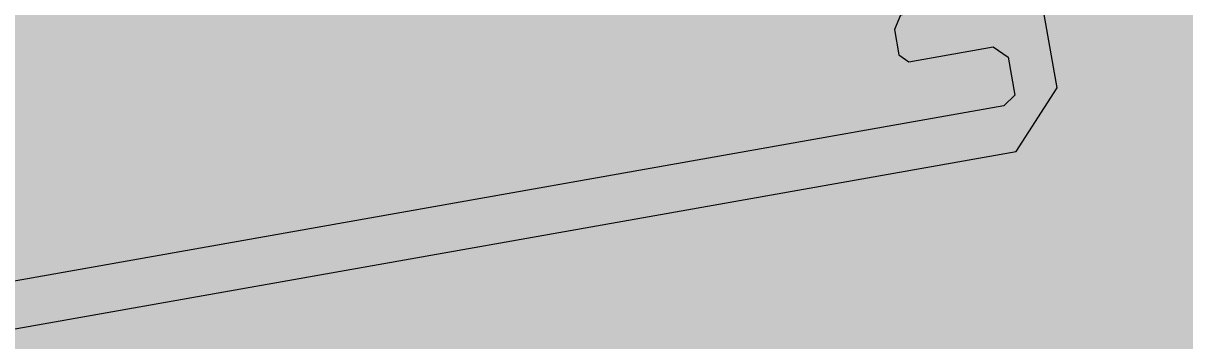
# Model space of a CAD drawing. Header units: millimetres. Extents: x -9096648 to 8741128, y -70248 to 735163.
# Drawn here: x -194452.19 to -194419.19, y 346309.92 to 346318.95 of the extents above; entities that cross this region are included whole.
import ezdxf
from ezdxf import colors
from ezdxf.entities.mleader import LeaderData, LeaderLine
from ezdxf.enums import TextEntityAlignment as Align
from ezdxf.math import Vec2, Vec3

# ---------------------------------------------------------------- set-up
doc = ezdxf.new("R2018")
doc.units = ezdxf.units.MM
for name, color, linetype, lineweight in [('АР_Маркер экспликации', 239, 'Continuous', 13), ('АР_Номер помещения', 1, 'Continuous', 25), ('АР_Отметки', 250, 'Continuous', 15), ('АР_Помещения_площадь', 19, 'Continuous', 9), ('АР_Размеры', 175, 'Continuous', 9), ('АР_Сущ Несущая стена', 202, 'Continuous', 30)]:
    doc.layers.add(name, color=color, linetype=linetype, lineweight=lineweight)
doc.layers.add('АР_Названия помещений', color=124, linetype='Continuous', lineweight=5, plot=False)
doc.styles.add('ISOCPEUR', font='isocpeui.ttf', dxfattribs={"height": 250})
doc.styles.get("Standard").update_dxf_attribs({"font": 'arial.ttf'})

# ---------------------------------------------------------------- blocks, each defined once
blk = doc.blocks.new('*U2187')
at = {"color": 8, "style": 'ISOCPEUR', "flags": 1}
blk.add_attdef('КАТЕГОРИЯ', (-499.166, -2092.186), '', height=250, dxfattribs=at)
at = {"layer": 'АР_Номер помещения', "color": 8, "style": 'ISOCPEUR'}
blk.add_attdef('НОМЕР_ПОМЕЩЕНИЯ', text='', height=300, dxfattribs=at).set_placement((-21006.233, -3796.072), align=Align.MIDDLE_CENTER)
at = {"layer": 'АР_Помещения_площадь', "color": 8, "lineweight": 30, "flags": 104}
blk.add_attdef('ИМЯ_ПОМЕЩЕНИЯ', text='', height=100, dxfattribs=at).set_placement((157.628, 1217.141), align=Align.MIDDLE_CENTER)
at = {"layer": 'АР_Помещения_площадь', "color": 8, "style": 'ISOCPEUR'}
blk.add_attdef('ПЛОЩАДЬ_ПОМЕЩЕНИЯ', text='', height=200, dxfattribs=at).set_placement((-20054.82, -13069.522), align=Align.MIDDLE_RIGHT)
blk = doc.blocks.new('*U2171')
at = {"color": 8, "style": 'ISOCPEUR', "flags": 1}
blk.add_attdef('КАТЕГОРИЯ', (-499.166, -2092.186), '', height=250, dxfattribs=at)
at = {"layer": 'АР_Номер помещения', "color": 8, "style": 'ISOCPEUR'}
blk.add_attdef('НОМЕР_ПОМЕЩЕНИЯ', text='', height=300, dxfattribs=at).set_placement((1135.237, -4683.519), align=Align.MIDDLE_CENTER)
at = {"layer": 'АР_Помещения_площадь', "color": 8, "lineweight": 30, "flags": 104}
blk.add_attdef('ИМЯ_ПОМЕЩЕНИЯ', text='', height=100, dxfattribs=at).set_placement((157.628, 1217.141), align=Align.MIDDLE_CENTER)
at = {"layer": 'АР_Помещения_площадь', "color": 8, "style": 'ISOCPEUR'}
blk.add_attdef('ПЛОЩАДЬ_ПОМЕЩЕНИЯ', text='', height=200, dxfattribs=at).set_placement((6388.051, -10752.088), align=Align.MIDDLE_RIGHT)
blk = doc.blocks.new('*U2167')
at = {"color": 8, "style": 'ISOCPEUR', "flags": 1}
blk.add_attdef('КАТЕГОРИЯ', (-499.166, -2092.186), '', height=250, dxfattribs=at)
at = {"layer": 'АР_Номер помещения', "color": 8, "style": 'ISOCPEUR'}
blk.add_attdef('НОМЕР_ПОМЕЩЕНИЯ', text='', height=300, dxfattribs=at).set_placement((-20232.679, 2600.078), align=Align.MIDDLE_CENTER)
at = {"layer": 'АР_Помещения_площадь', "color": 8, "style": 'ISOCPEUR'}
blk.add_attdef('ПЛОЩАДЬ_ПОМЕЩЕНИЯ', text='', height=200, dxfattribs=at).set_placement((-20053.458, 1769.683), align=Align.MIDDLE_RIGHT)
at = {"layer": 'АР_Помещения_площадь', "color": 8, "lineweight": 30, "flags": 104}
blk.add_attdef('ИМЯ_ПОМЕЩЕНИЯ', text='', height=100, dxfattribs=at).set_placement((157.628, 1217.141), align=Align.MIDDLE_CENTER)
blk = doc.blocks.new('*U2168')
at = {"color": 8, "style": 'ISOCPEUR', "flags": 1}
blk.add_attdef('КАТЕГОРИЯ', (-499.166, -2092.186), '', height=250, dxfattribs=at)
at = {"layer": 'АР_Номер помещения', "color": 8, "style": 'ISOCPEUR'}
blk.add_attdef('НОМЕР_ПОМЕЩЕНИЯ', text='', height=300, dxfattribs=at).set_placement((-17103.919, 4164.009), align=Align.MIDDLE_CENTER)
at = {"layer": 'АР_Помещения_площадь', "color": 8, "style": 'ISOCPEUR'}
blk.add_attdef('ПЛОЩАДЬ_ПОМЕЩЕНИЯ', text='', height=200, dxfattribs=at).set_placement((-15108.805, 2968.381), align=Align.MIDDLE_RIGHT)
at = {"layer": 'АР_Помещения_площадь', "color": 8, "lineweight": 30, "flags": 104}
blk.add_attdef('ИМЯ_ПОМЕЩЕНИЯ', text='', height=100, dxfattribs=at).set_placement((157.628, 1217.141), align=Align.MIDDLE_CENTER)
blk = doc.blocks.new('_DotSmall')
at = {"color": 8, "linetype": 'ByBlock', "const_width": 0.5}
blk.add_lwpolyline([(-0.0625, 0, 1), (0.0625, 0, 1)], format="xyb", close=True, dxfattribs=at)

msp = doc.modelspace()

# ---------------------------------------------------------------- linework, layer by layer
at = {"layer": 'АР_Размеры', "color": 8, "lineweight": 0, "ltscale": 100, "transparency": 33554687}
msp.add_lwpolyline([(-194484.099, 346304.649), (-194423.974, 346315.305), (-194422.81, 346317.121), (-194425.172, 346330.447), (-194425.935, 346330.559), (-194427.063, 346327.14), (-194426.794, 346326.321), (-194425.5, 346325.312), (-194424.543, 346319.909), (-194424.861, 346319.606), (-194427.262, 346319.18), (-194427.438, 346318.777), (-194427.31, 346318.057), (-194427.027, 346317.859), (-194424.626, 346318.285), (-194424.202, 346317.989), (-194424.011, 346316.908), (-194424.329, 346316.604), (-194484.213, 346305.99)], dxfattribs=at)
msp.add_lwpolyline([(-194484.099, 346304.649), (-194423.974, 346315.305), (-194422.81, 346317.121), (-194425.172, 346330.447), (-194425.935, 346330.559), (-194427.063, 346327.14), (-194426.794, 346326.321), (-194425.5, 346325.312), (-194424.543, 346319.909), (-194424.861, 346319.606), (-194427.262, 346319.18), (-194427.438, 346318.777), (-194427.31, 346318.057), (-194427.027, 346317.859), (-194424.626, 346318.285), (-194424.202, 346317.989), (-194424.011, 346316.908), (-194424.329, 346316.604), (-194484.213, 346305.99)], dxfattribs=at)
msp.add_lwpolyline([(-194484.099, 346304.649), (-194423.974, 346315.305), (-194422.81, 346317.121), (-194425.172, 346330.447), (-194425.935, 346330.559), (-194427.063, 346327.14), (-194426.794, 346326.321), (-194425.5, 346325.312), (-194424.543, 346319.909), (-194424.861, 346319.606), (-194427.262, 346319.18), (-194427.438, 346318.777), (-194427.31, 346318.057), (-194427.027, 346317.859), (-194424.626, 346318.285), (-194424.202, 346317.989), (-194424.011, 346316.908), (-194424.329, 346316.604), (-194484.213, 346305.99)], dxfattribs=at)
msp.add_lwpolyline([(-194484.099, 346304.649), (-194423.974, 346315.305), (-194422.81, 346317.121), (-194425.172, 346330.447), (-194425.935, 346330.559), (-194427.063, 346327.14), (-194426.794, 346326.321), (-194425.5, 346325.312), (-194424.543, 346319.909), (-194424.861, 346319.606), (-194427.262, 346319.18), (-194427.438, 346318.777), (-194427.31, 346318.057), (-194427.027, 346317.859), (-194424.626, 346318.285), (-194424.202, 346317.989), (-194424.011, 346316.908), (-194424.329, 346316.604), (-194484.213, 346305.99)], dxfattribs=at)
msp.add_lwpolyline([(-194484.099, 346304.649), (-194423.974, 346315.305), (-194422.81, 346317.121), (-194425.172, 346330.447), (-194425.935, 346330.559), (-194427.063, 346327.14), (-194426.794, 346326.321), (-194425.5, 346325.312), (-194424.543, 346319.909), (-194424.861, 346319.606), (-194427.262, 346319.18), (-194427.438, 346318.777), (-194427.31, 346318.057), (-194427.027, 346317.859), (-194424.626, 346318.285), (-194424.202, 346317.989), (-194424.011, 346316.908), (-194424.329, 346316.604), (-194484.213, 346305.99)], dxfattribs=at)
msp.add_lwpolyline([(-194484.099, 346304.649), (-194423.974, 346315.305), (-194422.81, 346317.121), (-194425.172, 346330.447), (-194425.935, 346330.559), (-194427.063, 346327.14), (-194426.794, 346326.321), (-194425.5, 346325.312), (-194424.543, 346319.909), (-194424.861, 346319.606), (-194427.262, 346319.18), (-194427.438, 346318.777), (-194427.31, 346318.057), (-194427.027, 346317.859), (-194424.626, 346318.285), (-194424.202, 346317.989), (-194424.011, 346316.908), (-194424.329, 346316.604), (-194484.213, 346305.99)], dxfattribs=at)
msp.add_lwpolyline([(-194484.099, 346304.649), (-194423.974, 346315.305), (-194422.81, 346317.121), (-194425.172, 346330.447), (-194425.935, 346330.559), (-194427.063, 346327.14), (-194426.794, 346326.321), (-194425.5, 346325.312), (-194424.543, 346319.909), (-194424.861, 346319.606), (-194427.262, 346319.18), (-194427.438, 346318.777), (-194427.31, 346318.057), (-194427.027, 346317.859), (-194424.626, 346318.285), (-194424.202, 346317.989), (-194424.011, 346316.908), (-194424.329, 346316.604), (-194484.213, 346305.99)], dxfattribs=at)
msp.add_lwpolyline([(-194484.099, 346304.649), (-194423.974, 346315.305), (-194422.81, 346317.121), (-194425.172, 346330.447), (-194425.935, 346330.559), (-194427.063, 346327.14), (-194426.794, 346326.321), (-194425.5, 346325.312), (-194424.543, 346319.909), (-194424.861, 346319.606), (-194427.262, 346319.18), (-194427.438, 346318.777), (-194427.31, 346318.057), (-194427.027, 346317.859), (-194424.626, 346318.285), (-194424.202, 346317.989), (-194424.011, 346316.908), (-194424.329, 346316.604), (-194484.213, 346305.99)], dxfattribs=at)
msp.add_lwpolyline([(-194484.099, 346304.649), (-194423.974, 346315.305), (-194422.81, 346317.121), (-194425.172, 346330.447), (-194425.935, 346330.559), (-194427.063, 346327.14), (-194426.794, 346326.321), (-194425.5, 346325.312), (-194424.543, 346319.909), (-194424.861, 346319.606), (-194427.262, 346319.18), (-194427.438, 346318.777), (-194427.31, 346318.057), (-194427.027, 346317.859), (-194424.626, 346318.285), (-194424.202, 346317.989), (-194424.011, 346316.908), (-194424.329, 346316.604), (-194484.213, 346305.99)], dxfattribs=at)
msp.add_lwpolyline([(-194484.099, 346304.649), (-194423.974, 346315.305), (-194422.81, 346317.121), (-194425.172, 346330.447), (-194425.935, 346330.559), (-194427.063, 346327.14), (-194426.794, 346326.321), (-194425.5, 346325.312), (-194424.543, 346319.909), (-194424.861, 346319.606), (-194427.262, 346319.18), (-194427.438, 346318.777), (-194427.31, 346318.057), (-194427.027, 346317.859), (-194424.626, 346318.285), (-194424.202, 346317.989), (-194424.011, 346316.908), (-194424.329, 346316.604), (-194484.213, 346305.99)], dxfattribs=at)
msp.add_lwpolyline([(-194484.099, 346304.649), (-194423.974, 346315.305), (-194422.81, 346317.121), (-194425.172, 346330.447), (-194425.935, 346330.559), (-194427.063, 346327.14), (-194426.794, 346326.321), (-194425.5, 346325.312), (-194424.543, 346319.909), (-194424.861, 346319.606), (-194427.262, 346319.18), (-194427.438, 346318.777), (-194427.31, 346318.057), (-194427.027, 346317.859), (-194424.626, 346318.285), (-194424.202, 346317.989), (-194424.011, 346316.908), (-194424.329, 346316.604), (-194484.213, 346305.99)], dxfattribs=at)
msp.add_lwpolyline([(-194484.099, 346304.649), (-194423.974, 346315.305), (-194422.81, 346317.121), (-194425.172, 346330.447), (-194425.935, 346330.559), (-194427.063, 346327.14), (-194426.794, 346326.321), (-194425.5, 346325.312), (-194424.543, 346319.909), (-194424.861, 346319.606), (-194427.262, 346319.18), (-194427.438, 346318.777), (-194427.31, 346318.057), (-194427.027, 346317.859), (-194424.626, 346318.285), (-194424.202, 346317.989), (-194424.011, 346316.908), (-194424.329, 346316.604), (-194484.213, 346305.99)], dxfattribs=at)
msp.add_lwpolyline([(-194484.099, 346304.649), (-194423.974, 346315.305), (-194422.81, 346317.121), (-194425.172, 346330.447), (-194425.935, 346330.559), (-194427.063, 346327.14), (-194426.794, 346326.321), (-194425.5, 346325.312), (-194424.543, 346319.909), (-194424.861, 346319.606), (-194427.262, 346319.18), (-194427.438, 346318.777), (-194427.31, 346318.057), (-194427.027, 346317.859), (-194424.626, 346318.285), (-194424.202, 346317.989), (-194424.011, 346316.908), (-194424.329, 346316.604), (-194484.213, 346305.99)], dxfattribs=at)
msp.add_lwpolyline([(-194484.099, 346304.649), (-194423.974, 346315.305), (-194422.81, 346317.121), (-194425.172, 346330.447), (-194425.935, 346330.559), (-194427.063, 346327.14), (-194426.794, 346326.321), (-194425.5, 346325.312), (-194424.543, 346319.909), (-194424.861, 346319.606), (-194427.262, 346319.18), (-194427.438, 346318.777), (-194427.31, 346318.057), (-194427.027, 346317.859), (-194424.626, 346318.285), (-194424.202, 346317.989), (-194424.011, 346316.908), (-194424.329, 346316.604), (-194484.213, 346305.99)], dxfattribs=at)
msp.add_lwpolyline([(-194484.099, 346304.649), (-194423.974, 346315.305), (-194422.81, 346317.121), (-194425.172, 346330.447), (-194425.935, 346330.559), (-194427.063, 346327.14), (-194426.794, 346326.321), (-194425.5, 346325.312), (-194424.543, 346319.909), (-194424.861, 346319.606), (-194427.262, 346319.18), (-194427.438, 346318.777), (-194427.31, 346318.057), (-194427.027, 346317.859), (-194424.626, 346318.285), (-194424.202, 346317.989), (-194424.011, 346316.908), (-194424.329, 346316.604), (-194484.213, 346305.99)], dxfattribs=at)
msp.add_lwpolyline([(-194484.099, 346304.649), (-194423.974, 346315.305), (-194422.81, 346317.121), (-194425.172, 346330.447), (-194425.935, 346330.559), (-194427.063, 346327.14), (-194426.794, 346326.321), (-194425.5, 346325.312), (-194424.543, 346319.909), (-194424.861, 346319.606), (-194427.262, 346319.18), (-194427.438, 346318.777), (-194427.31, 346318.057), (-194427.027, 346317.859), (-194424.626, 346318.285), (-194424.202, 346317.989), (-194424.011, 346316.908), (-194424.329, 346316.604), (-194484.213, 346305.99)], dxfattribs=at)
msp.add_lwpolyline([(-194484.099, 346304.649), (-194423.974, 346315.305), (-194422.81, 346317.121), (-194425.172, 346330.447), (-194425.935, 346330.559), (-194427.063, 346327.14), (-194426.794, 346326.321), (-194425.5, 346325.312), (-194424.543, 346319.909), (-194424.861, 346319.606), (-194427.262, 346319.18), (-194427.438, 346318.777), (-194427.31, 346318.057), (-194427.027, 346317.859), (-194424.626, 346318.285), (-194424.202, 346317.989), (-194424.011, 346316.908), (-194424.329, 346316.604), (-194484.213, 346305.99)], dxfattribs=at)
msp.add_lwpolyline([(-194484.099, 346304.649), (-194423.974, 346315.305), (-194422.81, 346317.121), (-194425.172, 346330.447), (-194425.935, 346330.559), (-194427.063, 346327.14), (-194426.794, 346326.321), (-194425.5, 346325.312), (-194424.543, 346319.909), (-194424.861, 346319.606), (-194427.262, 346319.18), (-194427.438, 346318.777), (-194427.31, 346318.057), (-194427.027, 346317.859), (-194424.626, 346318.285), (-194424.202, 346317.989), (-194424.011, 346316.908), (-194424.329, 346316.604), (-194484.213, 346305.99)], dxfattribs=at)
msp.add_lwpolyline([(-194484.099, 346304.649), (-194423.974, 346315.305), (-194422.81, 346317.121), (-194425.172, 346330.447), (-194425.935, 346330.559), (-194427.063, 346327.14), (-194426.794, 346326.321), (-194425.5, 346325.312), (-194424.543, 346319.909), (-194424.861, 346319.606), (-194427.262, 346319.18), (-194427.438, 346318.777), (-194427.31, 346318.057), (-194427.027, 346317.859), (-194424.626, 346318.285), (-194424.202, 346317.989), (-194424.011, 346316.908), (-194424.329, 346316.604), (-194484.213, 346305.99)], dxfattribs=at)
msp.add_lwpolyline([(-194484.099, 346304.649), (-194423.974, 346315.305), (-194422.81, 346317.121), (-194425.172, 346330.447), (-194425.935, 346330.559), (-194427.063, 346327.14), (-194426.794, 346326.321), (-194425.5, 346325.312), (-194424.543, 346319.909), (-194424.861, 346319.606), (-194427.262, 346319.18), (-194427.438, 346318.777), (-194427.31, 346318.057), (-194427.027, 346317.859), (-194424.626, 346318.285), (-194424.202, 346317.989), (-194424.011, 346316.908), (-194424.329, 346316.604), (-194484.213, 346305.99)], dxfattribs=at)
msp.add_lwpolyline([(-194484.099, 346304.649), (-194423.974, 346315.305), (-194422.81, 346317.121), (-194425.172, 346330.447), (-194425.935, 346330.559), (-194427.063, 346327.14), (-194426.794, 346326.321), (-194425.5, 346325.312), (-194424.543, 346319.909), (-194424.861, 346319.606), (-194427.262, 346319.18), (-194427.438, 346318.777), (-194427.31, 346318.057), (-194427.027, 346317.859), (-194424.626, 346318.285), (-194424.202, 346317.989), (-194424.011, 346316.908), (-194424.329, 346316.604), (-194484.213, 346305.99)], dxfattribs=at)
msp.add_lwpolyline([(-194484.099, 346304.649), (-194423.974, 346315.305), (-194422.81, 346317.121), (-194425.172, 346330.447), (-194425.935, 346330.559), (-194427.063, 346327.14), (-194426.794, 346326.321), (-194425.5, 346325.312), (-194424.543, 346319.909), (-194424.861, 346319.606), (-194427.262, 346319.18), (-194427.438, 346318.777), (-194427.31, 346318.057), (-194427.027, 346317.859), (-194424.626, 346318.285), (-194424.202, 346317.989), (-194424.011, 346316.908), (-194424.329, 346316.604), (-194484.213, 346305.99)], dxfattribs=at)
msp.add_lwpolyline([(-194484.099, 346304.649), (-194423.974, 346315.305), (-194422.81, 346317.121), (-194425.172, 346330.447), (-194425.935, 346330.559), (-194427.063, 346327.14), (-194426.794, 346326.321), (-194425.5, 346325.312), (-194424.543, 346319.909), (-194424.861, 346319.606), (-194427.262, 346319.18), (-194427.438, 346318.777), (-194427.31, 346318.057), (-194427.027, 346317.859), (-194424.626, 346318.285), (-194424.202, 346317.989), (-194424.011, 346316.908), (-194424.329, 346316.604), (-194484.213, 346305.99)], dxfattribs=at)
msp.add_lwpolyline([(-194484.099, 346304.649), (-194423.974, 346315.305), (-194422.81, 346317.121), (-194425.172, 346330.447), (-194425.935, 346330.559), (-194427.063, 346327.14), (-194426.794, 346326.321), (-194425.5, 346325.312), (-194424.543, 346319.909), (-194424.861, 346319.606), (-194427.262, 346319.18), (-194427.438, 346318.777), (-194427.31, 346318.057), (-194427.027, 346317.859), (-194424.626, 346318.285), (-194424.202, 346317.989), (-194424.011, 346316.908), (-194424.329, 346316.604), (-194484.213, 346305.99)], dxfattribs=at)
msp.add_lwpolyline([(-194484.099, 346304.649), (-194423.974, 346315.305), (-194422.81, 346317.121), (-194425.172, 346330.447), (-194425.935, 346330.559), (-194427.063, 346327.14), (-194426.794, 346326.321), (-194425.5, 346325.312), (-194424.543, 346319.909), (-194424.861, 346319.606), (-194427.262, 346319.18), (-194427.438, 346318.777), (-194427.31, 346318.057), (-194427.027, 346317.859), (-194424.626, 346318.285), (-194424.202, 346317.989), (-194424.011, 346316.908), (-194424.329, 346316.604), (-194484.213, 346305.99)], dxfattribs=at)
msp.add_lwpolyline([(-194484.099, 346304.649), (-194423.974, 346315.305), (-194422.81, 346317.121), (-194425.172, 346330.447), (-194425.935, 346330.559), (-194427.063, 346327.14), (-194426.794, 346326.321), (-194425.5, 346325.312), (-194424.543, 346319.909), (-194424.861, 346319.606), (-194427.262, 346319.18), (-194427.438, 346318.777), (-194427.31, 346318.057), (-194427.027, 346317.859), (-194424.626, 346318.285), (-194424.202, 346317.989), (-194424.011, 346316.908), (-194424.329, 346316.604), (-194484.213, 346305.99)], dxfattribs=at)
msp.add_lwpolyline([(-194484.099, 346304.649), (-194423.974, 346315.305), (-194422.81, 346317.121), (-194425.172, 346330.447), (-194425.935, 346330.559), (-194427.063, 346327.14), (-194426.794, 346326.321), (-194425.5, 346325.312), (-194424.543, 346319.909), (-194424.861, 346319.606), (-194427.262, 346319.18), (-194427.438, 346318.777), (-194427.31, 346318.057), (-194427.027, 346317.859), (-194424.626, 346318.285), (-194424.202, 346317.989), (-194424.011, 346316.908), (-194424.329, 346316.604), (-194484.213, 346305.99)], dxfattribs=at)
msp.add_lwpolyline([(-194484.099, 346304.649), (-194423.974, 346315.305), (-194422.81, 346317.121), (-194425.172, 346330.447), (-194425.935, 346330.559), (-194427.063, 346327.14), (-194426.794, 346326.321), (-194425.5, 346325.312), (-194424.543, 346319.909), (-194424.861, 346319.606), (-194427.262, 346319.18), (-194427.438, 346318.777), (-194427.31, 346318.057), (-194427.027, 346317.859), (-194424.626, 346318.285), (-194424.202, 346317.989), (-194424.011, 346316.908), (-194424.329, 346316.604), (-194484.213, 346305.99)], dxfattribs=at)
msp.add_lwpolyline([(-194484.099, 346304.649), (-194423.974, 346315.305), (-194422.81, 346317.121), (-194425.172, 346330.447), (-194425.935, 346330.559), (-194427.063, 346327.14), (-194426.794, 346326.321), (-194425.5, 346325.312), (-194424.543, 346319.909), (-194424.861, 346319.606), (-194427.262, 346319.18), (-194427.438, 346318.777), (-194427.31, 346318.057), (-194427.027, 346317.859), (-194424.626, 346318.285), (-194424.202, 346317.989), (-194424.011, 346316.908), (-194424.329, 346316.604), (-194484.213, 346305.99)], dxfattribs=at)
msp.add_lwpolyline([(-194484.099, 346304.649), (-194423.974, 346315.305), (-194422.81, 346317.121), (-194425.172, 346330.447), (-194425.935, 346330.559), (-194427.063, 346327.14), (-194426.794, 346326.321), (-194425.5, 346325.312), (-194424.543, 346319.909), (-194424.861, 346319.606), (-194427.262, 346319.18), (-194427.438, 346318.777), (-194427.31, 346318.057), (-194427.027, 346317.859), (-194424.626, 346318.285), (-194424.202, 346317.989), (-194424.011, 346316.908), (-194424.329, 346316.604), (-194484.213, 346305.99)], dxfattribs=at)
msp.add_lwpolyline([(-194484.099, 346304.649), (-194423.974, 346315.305), (-194422.81, 346317.121), (-194425.172, 346330.447), (-194425.935, 346330.559), (-194427.063, 346327.14), (-194426.794, 346326.321), (-194425.5, 346325.312), (-194424.543, 346319.909), (-194424.861, 346319.606), (-194427.262, 346319.18), (-194427.438, 346318.777), (-194427.31, 346318.057), (-194427.027, 346317.859), (-194424.626, 346318.285), (-194424.202, 346317.989), (-194424.011, 346316.908), (-194424.329, 346316.604), (-194484.213, 346305.99)], dxfattribs=at)
msp.add_lwpolyline([(-194484.099, 346304.649), (-194423.974, 346315.305), (-194422.81, 346317.121), (-194425.172, 346330.447), (-194425.935, 346330.559), (-194427.063, 346327.14), (-194426.794, 346326.321), (-194425.5, 346325.312), (-194424.543, 346319.909), (-194424.861, 346319.606), (-194427.262, 346319.18), (-194427.438, 346318.777), (-194427.31, 346318.057), (-194427.027, 346317.859), (-194424.626, 346318.285), (-194424.202, 346317.989), (-194424.011, 346316.908), (-194424.329, 346316.604), (-194484.213, 346305.99)], dxfattribs=at)
msp.add_lwpolyline([(-194484.099, 346304.649), (-194423.974, 346315.305), (-194422.81, 346317.121), (-194425.172, 346330.447), (-194425.935, 346330.559), (-194427.063, 346327.14), (-194426.794, 346326.321), (-194425.5, 346325.312), (-194424.543, 346319.909), (-194424.861, 346319.606), (-194427.262, 346319.18), (-194427.438, 346318.777), (-194427.31, 346318.057), (-194427.027, 346317.859), (-194424.626, 346318.285), (-194424.202, 346317.989), (-194424.011, 346316.908), (-194424.329, 346316.604), (-194484.213, 346305.99)], dxfattribs=at)
msp.add_lwpolyline([(-194484.099, 346304.649), (-194423.974, 346315.305), (-194422.81, 346317.121), (-194425.172, 346330.447), (-194425.935, 346330.559), (-194427.063, 346327.14), (-194426.794, 346326.321), (-194425.5, 346325.312), (-194424.543, 346319.909), (-194424.861, 346319.606), (-194427.262, 346319.18), (-194427.438, 346318.777), (-194427.31, 346318.057), (-194427.027, 346317.859), (-194424.626, 346318.285), (-194424.202, 346317.989), (-194424.011, 346316.908), (-194424.329, 346316.604), (-194484.213, 346305.99)], dxfattribs=at)
msp.add_lwpolyline([(-194484.099, 346304.649), (-194423.974, 346315.305), (-194422.81, 346317.121), (-194425.172, 346330.447), (-194425.935, 346330.559), (-194427.063, 346327.14), (-194426.794, 346326.321), (-194425.5, 346325.312), (-194424.543, 346319.909), (-194424.861, 346319.606), (-194427.262, 346319.18), (-194427.438, 346318.777), (-194427.31, 346318.057), (-194427.027, 346317.859), (-194424.626, 346318.285), (-194424.202, 346317.989), (-194424.011, 346316.908), (-194424.329, 346316.604), (-194484.213, 346305.99)], dxfattribs=at)
msp.add_lwpolyline([(-194484.099, 346304.649), (-194423.974, 346315.305), (-194422.81, 346317.121), (-194425.172, 346330.447), (-194425.935, 346330.559), (-194427.063, 346327.14), (-194426.794, 346326.321), (-194425.5, 346325.312), (-194424.543, 346319.909), (-194424.861, 346319.606), (-194427.262, 346319.18), (-194427.438, 346318.777), (-194427.31, 346318.057), (-194427.027, 346317.859), (-194424.626, 346318.285), (-194424.202, 346317.989), (-194424.011, 346316.908), (-194424.329, 346316.604), (-194484.213, 346305.99)], dxfattribs=at)
msp.add_lwpolyline([(-194484.099, 346304.649), (-194423.974, 346315.305), (-194422.81, 346317.121), (-194425.172, 346330.447), (-194425.935, 346330.559), (-194427.063, 346327.14), (-194426.794, 346326.321), (-194425.5, 346325.312), (-194424.543, 346319.909), (-194424.861, 346319.606), (-194427.262, 346319.18), (-194427.438, 346318.777), (-194427.31, 346318.057), (-194427.027, 346317.859), (-194424.626, 346318.285), (-194424.202, 346317.989), (-194424.011, 346316.908), (-194424.329, 346316.604), (-194484.213, 346305.99)], dxfattribs=at)
msp.add_lwpolyline([(-194484.099, 346304.649), (-194423.974, 346315.305), (-194422.81, 346317.121), (-194425.172, 346330.447), (-194425.935, 346330.559), (-194427.063, 346327.14), (-194426.794, 346326.321), (-194425.5, 346325.312), (-194424.543, 346319.909), (-194424.861, 346319.606), (-194427.262, 346319.18), (-194427.438, 346318.777), (-194427.31, 346318.057), (-194427.027, 346317.859), (-194424.626, 346318.285), (-194424.202, 346317.989), (-194424.011, 346316.908), (-194424.329, 346316.604), (-194484.213, 346305.99)], dxfattribs=at)
msp.add_lwpolyline([(-194484.099, 346304.649), (-194423.974, 346315.305), (-194422.81, 346317.121), (-194425.172, 346330.447), (-194425.935, 346330.559), (-194427.063, 346327.14), (-194426.794, 346326.321), (-194425.5, 346325.312), (-194424.543, 346319.909), (-194424.861, 346319.606), (-194427.262, 346319.18), (-194427.438, 346318.777), (-194427.31, 346318.057), (-194427.027, 346317.859), (-194424.626, 346318.285), (-194424.202, 346317.989), (-194424.011, 346316.908), (-194424.329, 346316.604), (-194484.213, 346305.99)], dxfattribs=at)
msp.add_lwpolyline([(-194484.099, 346304.649), (-194423.974, 346315.305), (-194422.81, 346317.121), (-194425.172, 346330.447), (-194425.935, 346330.559), (-194427.063, 346327.14), (-194426.794, 346326.321), (-194425.5, 346325.312), (-194424.543, 346319.909), (-194424.861, 346319.606), (-194427.262, 346319.18), (-194427.438, 346318.777), (-194427.31, 346318.057), (-194427.027, 346317.859), (-194424.626, 346318.285), (-194424.202, 346317.989), (-194424.011, 346316.908), (-194424.329, 346316.604), (-194484.213, 346305.99)], dxfattribs=at)
msp.add_lwpolyline([(-194484.099, 346304.649), (-194423.974, 346315.305), (-194422.81, 346317.121), (-194425.172, 346330.447), (-194425.935, 346330.559), (-194427.063, 346327.14), (-194426.794, 346326.321), (-194425.5, 346325.312), (-194424.543, 346319.909), (-194424.861, 346319.606), (-194427.262, 346319.18), (-194427.438, 346318.777), (-194427.31, 346318.057), (-194427.027, 346317.859), (-194424.626, 346318.285), (-194424.202, 346317.989), (-194424.011, 346316.908), (-194424.329, 346316.604), (-194484.213, 346305.99)], dxfattribs=at)
msp.add_lwpolyline([(-194484.099, 346304.649), (-194423.974, 346315.305), (-194422.81, 346317.121), (-194425.172, 346330.447), (-194425.935, 346330.559), (-194427.063, 346327.14), (-194426.794, 346326.321), (-194425.5, 346325.312), (-194424.543, 346319.909), (-194424.861, 346319.606), (-194427.262, 346319.18), (-194427.438, 346318.777), (-194427.31, 346318.057), (-194427.027, 346317.859), (-194424.626, 346318.285), (-194424.202, 346317.989), (-194424.011, 346316.908), (-194424.329, 346316.604), (-194484.213, 346305.99)], dxfattribs=at)
msp.add_lwpolyline([(-194484.099, 346304.649), (-194423.974, 346315.305), (-194422.81, 346317.121), (-194425.172, 346330.447), (-194425.935, 346330.559), (-194427.063, 346327.14), (-194426.794, 346326.321), (-194425.5, 346325.312), (-194424.543, 346319.909), (-194424.861, 346319.606), (-194427.262, 346319.18), (-194427.438, 346318.777), (-194427.31, 346318.057), (-194427.027, 346317.859), (-194424.626, 346318.285), (-194424.202, 346317.989), (-194424.011, 346316.908), (-194424.329, 346316.604), (-194484.213, 346305.99)], dxfattribs=at)
msp.add_lwpolyline([(-194484.099, 346304.649), (-194423.974, 346315.305), (-194422.81, 346317.121), (-194425.172, 346330.447), (-194425.935, 346330.559), (-194427.063, 346327.14), (-194426.794, 346326.321), (-194425.5, 346325.312), (-194424.543, 346319.909), (-194424.861, 346319.606), (-194427.262, 346319.18), (-194427.438, 346318.777), (-194427.31, 346318.057), (-194427.027, 346317.859), (-194424.626, 346318.285), (-194424.202, 346317.989), (-194424.011, 346316.908), (-194424.329, 346316.604), (-194484.213, 346305.99)], dxfattribs=at)
msp.add_lwpolyline([(-194484.099, 346304.649), (-194423.974, 346315.305), (-194422.81, 346317.121), (-194425.172, 346330.447), (-194425.935, 346330.559), (-194427.063, 346327.14), (-194426.794, 346326.321), (-194425.5, 346325.312), (-194424.543, 346319.909), (-194424.861, 346319.606), (-194427.262, 346319.18), (-194427.438, 346318.777), (-194427.31, 346318.057), (-194427.027, 346317.859), (-194424.626, 346318.285), (-194424.202, 346317.989), (-194424.011, 346316.908), (-194424.329, 346316.604), (-194484.213, 346305.99)], dxfattribs=at)
msp.add_lwpolyline([(-194484.099, 346304.649), (-194423.974, 346315.305), (-194422.81, 346317.121), (-194425.172, 346330.447), (-194425.935, 346330.559), (-194427.063, 346327.14), (-194426.794, 346326.321), (-194425.5, 346325.312), (-194424.543, 346319.909), (-194424.861, 346319.606), (-194427.262, 346319.18), (-194427.438, 346318.777), (-194427.31, 346318.057), (-194427.027, 346317.859), (-194424.626, 346318.285), (-194424.202, 346317.989), (-194424.011, 346316.908), (-194424.329, 346316.604), (-194484.213, 346305.99)], dxfattribs=at)
msp.add_lwpolyline([(-194484.099, 346304.649), (-194423.974, 346315.305), (-194422.81, 346317.121), (-194425.172, 346330.447), (-194425.935, 346330.559), (-194427.063, 346327.14), (-194426.794, 346326.321), (-194425.5, 346325.312), (-194424.543, 346319.909), (-194424.861, 346319.606), (-194427.262, 346319.18), (-194427.438, 346318.777), (-194427.31, 346318.057), (-194427.027, 346317.859), (-194424.626, 346318.285), (-194424.202, 346317.989), (-194424.011, 346316.908), (-194424.329, 346316.604), (-194484.213, 346305.99)], dxfattribs=at)
msp.add_lwpolyline([(-194484.099, 346304.649), (-194423.974, 346315.305), (-194422.81, 346317.121), (-194425.172, 346330.447), (-194425.935, 346330.559), (-194427.063, 346327.14), (-194426.794, 346326.321), (-194425.5, 346325.312), (-194424.543, 346319.909), (-194424.861, 346319.606), (-194427.262, 346319.18), (-194427.438, 346318.777), (-194427.31, 346318.057), (-194427.027, 346317.859), (-194424.626, 346318.285), (-194424.202, 346317.989), (-194424.011, 346316.908), (-194424.329, 346316.604), (-194484.213, 346305.99)], dxfattribs=at)
msp.add_lwpolyline([(-194484.099, 346304.649), (-194423.974, 346315.305), (-194422.81, 346317.121), (-194425.172, 346330.447), (-194425.935, 346330.559), (-194427.063, 346327.14), (-194426.794, 346326.321), (-194425.5, 346325.312), (-194424.543, 346319.909), (-194424.861, 346319.606), (-194427.262, 346319.18), (-194427.438, 346318.777), (-194427.31, 346318.057), (-194427.027, 346317.859), (-194424.626, 346318.285), (-194424.202, 346317.989), (-194424.011, 346316.908), (-194424.329, 346316.604), (-194484.213, 346305.99)], dxfattribs=at)
msp.add_lwpolyline([(-194484.099, 346304.649), (-194423.974, 346315.305), (-194422.81, 346317.121), (-194425.172, 346330.447), (-194425.935, 346330.559), (-194427.063, 346327.14), (-194426.794, 346326.321), (-194425.5, 346325.312), (-194424.543, 346319.909), (-194424.861, 346319.606), (-194427.262, 346319.18), (-194427.438, 346318.777), (-194427.31, 346318.057), (-194427.027, 346317.859), (-194424.626, 346318.285), (-194424.202, 346317.989), (-194424.011, 346316.908), (-194424.329, 346316.604), (-194484.213, 346305.99)], dxfattribs=at)
msp.add_lwpolyline([(-194484.099, 346304.649), (-194423.974, 346315.305), (-194422.81, 346317.121), (-194425.172, 346330.447), (-194425.935, 346330.559), (-194427.063, 346327.14), (-194426.794, 346326.321), (-194425.5, 346325.312), (-194424.543, 346319.909), (-194424.861, 346319.606), (-194427.262, 346319.18), (-194427.438, 346318.777), (-194427.31, 346318.057), (-194427.027, 346317.859), (-194424.626, 346318.285), (-194424.202, 346317.989), (-194424.011, 346316.908), (-194424.329, 346316.604), (-194484.213, 346305.99)], dxfattribs=at)
msp.add_lwpolyline([(-194484.099, 346304.649), (-194423.974, 346315.305), (-194422.81, 346317.121), (-194425.172, 346330.447), (-194425.935, 346330.559), (-194427.063, 346327.14), (-194426.794, 346326.321), (-194425.5, 346325.312), (-194424.543, 346319.909), (-194424.861, 346319.606), (-194427.262, 346319.18), (-194427.438, 346318.777), (-194427.31, 346318.057), (-194427.027, 346317.859), (-194424.626, 346318.285), (-194424.202, 346317.989), (-194424.011, 346316.908), (-194424.329, 346316.604), (-194484.213, 346305.99)], dxfattribs=at)
msp.add_lwpolyline([(-194484.099, 346304.649), (-194423.974, 346315.305), (-194422.81, 346317.121), (-194425.172, 346330.447), (-194425.935, 346330.559), (-194427.063, 346327.14), (-194426.794, 346326.321), (-194425.5, 346325.312), (-194424.543, 346319.909), (-194424.861, 346319.606), (-194427.262, 346319.18), (-194427.438, 346318.777), (-194427.31, 346318.057), (-194427.027, 346317.859), (-194424.626, 346318.285), (-194424.202, 346317.989), (-194424.011, 346316.908), (-194424.329, 346316.604), (-194484.213, 346305.99)], dxfattribs=at)
msp.add_lwpolyline([(-194484.099, 346304.649), (-194423.974, 346315.305), (-194422.81, 346317.121), (-194425.172, 346330.447), (-194425.935, 346330.559), (-194427.063, 346327.14), (-194426.794, 346326.321), (-194425.5, 346325.312), (-194424.543, 346319.909), (-194424.861, 346319.606), (-194427.262, 346319.18), (-194427.438, 346318.777), (-194427.31, 346318.057), (-194427.027, 346317.859), (-194424.626, 346318.285), (-194424.202, 346317.989), (-194424.011, 346316.908), (-194424.329, 346316.604), (-194484.213, 346305.99)], dxfattribs=at)
msp.add_lwpolyline([(-194484.099, 346304.649), (-194423.974, 346315.305), (-194422.81, 346317.121), (-194425.172, 346330.447), (-194425.935, 346330.559), (-194427.063, 346327.14), (-194426.794, 346326.321), (-194425.5, 346325.312), (-194424.543, 346319.909), (-194424.861, 346319.606), (-194427.262, 346319.18), (-194427.438, 346318.777), (-194427.31, 346318.057), (-194427.027, 346317.859), (-194424.626, 346318.285), (-194424.202, 346317.989), (-194424.011, 346316.908), (-194424.329, 346316.604), (-194484.213, 346305.99)], dxfattribs=at)
msp.add_lwpolyline([(-194484.099, 346304.649), (-194423.974, 346315.305), (-194422.81, 346317.121), (-194425.172, 346330.447), (-194425.935, 346330.559), (-194427.063, 346327.14), (-194426.794, 346326.321), (-194425.5, 346325.312), (-194424.543, 346319.909), (-194424.861, 346319.606), (-194427.262, 346319.18), (-194427.438, 346318.777), (-194427.31, 346318.057), (-194427.027, 346317.859), (-194424.626, 346318.285), (-194424.202, 346317.989), (-194424.011, 346316.908), (-194424.329, 346316.604), (-194484.213, 346305.99)], dxfattribs=at)
msp.add_lwpolyline([(-194484.099, 346304.649), (-194423.974, 346315.305), (-194422.81, 346317.121), (-194425.172, 346330.447), (-194425.935, 346330.559), (-194427.063, 346327.14), (-194426.794, 346326.321), (-194425.5, 346325.312), (-194424.543, 346319.909), (-194424.861, 346319.606), (-194427.262, 346319.18), (-194427.438, 346318.777), (-194427.31, 346318.057), (-194427.027, 346317.859), (-194424.626, 346318.285), (-194424.202, 346317.989), (-194424.011, 346316.908), (-194424.329, 346316.604), (-194484.213, 346305.99)], dxfattribs=at)
msp.add_lwpolyline([(-194484.099, 346304.649), (-194423.974, 346315.305), (-194422.81, 346317.121), (-194425.172, 346330.447), (-194425.935, 346330.559), (-194427.063, 346327.14), (-194426.794, 346326.321), (-194425.5, 346325.312), (-194424.543, 346319.909), (-194424.861, 346319.606), (-194427.262, 346319.18), (-194427.438, 346318.777), (-194427.31, 346318.057), (-194427.027, 346317.859), (-194424.626, 346318.285), (-194424.202, 346317.989), (-194424.011, 346316.908), (-194424.329, 346316.604), (-194484.213, 346305.99)], dxfattribs=at)
msp.add_lwpolyline([(-194484.099, 346304.649), (-194423.974, 346315.305), (-194422.81, 346317.121), (-194425.172, 346330.447), (-194425.935, 346330.559), (-194427.063, 346327.14), (-194426.794, 346326.321), (-194425.5, 346325.312), (-194424.543, 346319.909), (-194424.861, 346319.606), (-194427.262, 346319.18), (-194427.438, 346318.777), (-194427.31, 346318.057), (-194427.027, 346317.859), (-194424.626, 346318.285), (-194424.202, 346317.989), (-194424.011, 346316.908), (-194424.329, 346316.604), (-194484.213, 346305.99)], dxfattribs=at)
msp.add_lwpolyline([(-194484.099, 346304.649), (-194423.974, 346315.305), (-194422.81, 346317.121), (-194425.172, 346330.447), (-194425.935, 346330.559), (-194427.063, 346327.14), (-194426.794, 346326.321), (-194425.5, 346325.312), (-194424.543, 346319.909), (-194424.861, 346319.606), (-194427.262, 346319.18), (-194427.438, 346318.777), (-194427.31, 346318.057), (-194427.027, 346317.859), (-194424.626, 346318.285), (-194424.202, 346317.989), (-194424.011, 346316.908), (-194424.329, 346316.604), (-194484.213, 346305.99)], dxfattribs=at)
msp.add_lwpolyline([(-194484.099, 346304.649), (-194423.974, 346315.305), (-194422.81, 346317.121), (-194425.172, 346330.447), (-194425.935, 346330.559), (-194427.063, 346327.14), (-194426.794, 346326.321), (-194425.5, 346325.312), (-194424.543, 346319.909), (-194424.861, 346319.606), (-194427.262, 346319.18), (-194427.438, 346318.777), (-194427.31, 346318.057), (-194427.027, 346317.859), (-194424.626, 346318.285), (-194424.202, 346317.989), (-194424.011, 346316.908), (-194424.329, 346316.604), (-194484.213, 346305.99)], dxfattribs=at)
msp.add_lwpolyline([(-194484.099, 346304.649), (-194423.974, 346315.305), (-194422.81, 346317.121), (-194425.172, 346330.447), (-194425.935, 346330.559), (-194427.063, 346327.14), (-194426.794, 346326.321), (-194425.5, 346325.312), (-194424.543, 346319.909), (-194424.861, 346319.606), (-194427.262, 346319.18), (-194427.438, 346318.777), (-194427.31, 346318.057), (-194427.027, 346317.859), (-194424.626, 346318.285), (-194424.202, 346317.989), (-194424.011, 346316.908), (-194424.329, 346316.604), (-194484.213, 346305.99)], dxfattribs=at)
msp.add_lwpolyline([(-194484.099, 346304.649), (-194423.974, 346315.305), (-194422.81, 346317.121), (-194425.172, 346330.447), (-194425.935, 346330.559), (-194427.063, 346327.14), (-194426.794, 346326.321), (-194425.5, 346325.312), (-194424.543, 346319.909), (-194424.861, 346319.606), (-194427.262, 346319.18), (-194427.438, 346318.777), (-194427.31, 346318.057), (-194427.027, 346317.859), (-194424.626, 346318.285), (-194424.202, 346317.989), (-194424.011, 346316.908), (-194424.329, 346316.604), (-194484.213, 346305.99)], dxfattribs=at)
msp.add_lwpolyline([(-194484.099, 346304.649), (-194423.974, 346315.305), (-194422.81, 346317.121), (-194425.172, 346330.447), (-194425.935, 346330.559), (-194427.063, 346327.14), (-194426.794, 346326.321), (-194425.5, 346325.312), (-194424.543, 346319.909), (-194424.861, 346319.606), (-194427.262, 346319.18), (-194427.438, 346318.777), (-194427.31, 346318.057), (-194427.027, 346317.859), (-194424.626, 346318.285), (-194424.202, 346317.989), (-194424.011, 346316.908), (-194424.329, 346316.604), (-194484.213, 346305.99)], dxfattribs=at)
msp.add_lwpolyline([(-194484.099, 346304.649), (-194423.974, 346315.305), (-194422.81, 346317.121), (-194425.172, 346330.447), (-194425.935, 346330.559), (-194427.063, 346327.14), (-194426.794, 346326.321), (-194425.5, 346325.312), (-194424.543, 346319.909), (-194424.861, 346319.606), (-194427.262, 346319.18), (-194427.438, 346318.777), (-194427.31, 346318.057), (-194427.027, 346317.859), (-194424.626, 346318.285), (-194424.202, 346317.989), (-194424.011, 346316.908), (-194424.329, 346316.604), (-194484.213, 346305.99)], dxfattribs=at)
msp.add_lwpolyline([(-194484.099, 346304.649), (-194423.974, 346315.305), (-194422.81, 346317.121), (-194425.172, 346330.447), (-194425.935, 346330.559), (-194427.063, 346327.14), (-194426.794, 346326.321), (-194425.5, 346325.312), (-194424.543, 346319.909), (-194424.861, 346319.606), (-194427.262, 346319.18), (-194427.438, 346318.777), (-194427.31, 346318.057), (-194427.027, 346317.859), (-194424.626, 346318.285), (-194424.202, 346317.989), (-194424.011, 346316.908), (-194424.329, 346316.604), (-194484.213, 346305.99)], dxfattribs=at)
msp.add_lwpolyline([(-194484.099, 346304.649), (-194423.974, 346315.305), (-194422.81, 346317.121), (-194425.172, 346330.447), (-194425.935, 346330.559), (-194427.063, 346327.14), (-194426.794, 346326.321), (-194425.5, 346325.312), (-194424.543, 346319.909), (-194424.861, 346319.606), (-194427.262, 346319.18), (-194427.438, 346318.777), (-194427.31, 346318.057), (-194427.027, 346317.859), (-194424.626, 346318.285), (-194424.202, 346317.989), (-194424.011, 346316.908), (-194424.329, 346316.604), (-194484.213, 346305.99)], dxfattribs=at)
msp.add_lwpolyline([(-194484.099, 346304.649), (-194423.974, 346315.305), (-194422.81, 346317.121), (-194425.172, 346330.447), (-194425.935, 346330.559), (-194427.063, 346327.14), (-194426.794, 346326.321), (-194425.5, 346325.312), (-194424.543, 346319.909), (-194424.861, 346319.606), (-194427.262, 346319.18), (-194427.438, 346318.777), (-194427.31, 346318.057), (-194427.027, 346317.859), (-194424.626, 346318.285), (-194424.202, 346317.989), (-194424.011, 346316.908), (-194424.329, 346316.604), (-194484.213, 346305.99)], dxfattribs=at)
msp.add_lwpolyline([(-194484.099, 346304.649), (-194423.974, 346315.305), (-194422.81, 346317.121), (-194425.172, 346330.447), (-194425.935, 346330.559), (-194427.063, 346327.14), (-194426.794, 346326.321), (-194425.5, 346325.312), (-194424.543, 346319.909), (-194424.861, 346319.606), (-194427.262, 346319.18), (-194427.438, 346318.777), (-194427.31, 346318.057), (-194427.027, 346317.859), (-194424.626, 346318.285), (-194424.202, 346317.989), (-194424.011, 346316.908), (-194424.329, 346316.604), (-194484.213, 346305.99)], dxfattribs=at)
msp.add_lwpolyline([(-194484.099, 346304.649), (-194423.974, 346315.305), (-194422.81, 346317.121), (-194425.172, 346330.447), (-194425.935, 346330.559), (-194427.063, 346327.14), (-194426.794, 346326.321), (-194425.5, 346325.312), (-194424.543, 346319.909), (-194424.861, 346319.606), (-194427.262, 346319.18), (-194427.438, 346318.777), (-194427.31, 346318.057), (-194427.027, 346317.859), (-194424.626, 346318.285), (-194424.202, 346317.989), (-194424.011, 346316.908), (-194424.329, 346316.604), (-194484.213, 346305.99)], dxfattribs=at)
msp.add_lwpolyline([(-194484.099, 346304.649), (-194423.974, 346315.305), (-194422.81, 346317.121), (-194425.172, 346330.447), (-194425.935, 346330.559), (-194427.063, 346327.14), (-194426.794, 346326.321), (-194425.5, 346325.312), (-194424.543, 346319.909), (-194424.861, 346319.606), (-194427.262, 346319.18), (-194427.438, 346318.777), (-194427.31, 346318.057), (-194427.027, 346317.859), (-194424.626, 346318.285), (-194424.202, 346317.989), (-194424.011, 346316.908), (-194424.329, 346316.604), (-194484.213, 346305.99)], dxfattribs=at)
msp.add_lwpolyline([(-194484.099, 346304.649), (-194423.974, 346315.305), (-194422.81, 346317.121), (-194425.172, 346330.447), (-194425.935, 346330.559), (-194427.063, 346327.14), (-194426.794, 346326.321), (-194425.5, 346325.312), (-194424.543, 346319.909), (-194424.861, 346319.606), (-194427.262, 346319.18), (-194427.438, 346318.777), (-194427.31, 346318.057), (-194427.027, 346317.859), (-194424.626, 346318.285), (-194424.202, 346317.989), (-194424.011, 346316.908), (-194424.329, 346316.604), (-194484.213, 346305.99)], dxfattribs=at)
msp.add_lwpolyline([(-194484.099, 346304.649), (-194423.974, 346315.305), (-194422.81, 346317.121), (-194425.172, 346330.447), (-194425.935, 346330.559), (-194427.063, 346327.14), (-194426.794, 346326.321), (-194425.5, 346325.312), (-194424.543, 346319.909), (-194424.861, 346319.606), (-194427.262, 346319.18), (-194427.438, 346318.777), (-194427.31, 346318.057), (-194427.027, 346317.859), (-194424.626, 346318.285), (-194424.202, 346317.989), (-194424.011, 346316.908), (-194424.329, 346316.604), (-194484.213, 346305.99)], dxfattribs=at)
msp.add_lwpolyline([(-194484.099, 346304.649), (-194423.974, 346315.305), (-194422.81, 346317.121), (-194425.172, 346330.447), (-194425.935, 346330.559), (-194427.063, 346327.14), (-194426.794, 346326.321), (-194425.5, 346325.312), (-194424.543, 346319.909), (-194424.861, 346319.606), (-194427.262, 346319.18), (-194427.438, 346318.777), (-194427.31, 346318.057), (-194427.027, 346317.859), (-194424.626, 346318.285), (-194424.202, 346317.989), (-194424.011, 346316.908), (-194424.329, 346316.604), (-194484.213, 346305.99)], dxfattribs=at)
msp.add_lwpolyline([(-194484.099, 346304.649), (-194423.974, 346315.305), (-194422.81, 346317.121), (-194425.172, 346330.447), (-194425.935, 346330.559), (-194427.063, 346327.14), (-194426.794, 346326.321), (-194425.5, 346325.312), (-194424.543, 346319.909), (-194424.861, 346319.606), (-194427.262, 346319.18), (-194427.438, 346318.777), (-194427.31, 346318.057), (-194427.027, 346317.859), (-194424.626, 346318.285), (-194424.202, 346317.989), (-194424.011, 346316.908), (-194424.329, 346316.604), (-194484.213, 346305.99)], dxfattribs=at)
msp.add_lwpolyline([(-194484.099, 346304.649), (-194423.974, 346315.305), (-194422.81, 346317.121), (-194425.172, 346330.447), (-194425.935, 346330.559), (-194427.063, 346327.14), (-194426.794, 346326.321), (-194425.5, 346325.312), (-194424.543, 346319.909), (-194424.861, 346319.606), (-194427.262, 346319.18), (-194427.438, 346318.777), (-194427.31, 346318.057), (-194427.027, 346317.859), (-194424.626, 346318.285), (-194424.202, 346317.989), (-194424.011, 346316.908), (-194424.329, 346316.604), (-194484.213, 346305.99)], dxfattribs=at)
msp.add_lwpolyline([(-194484.099, 346304.649), (-194423.974, 346315.305), (-194422.81, 346317.121), (-194425.172, 346330.447), (-194425.935, 346330.559), (-194427.063, 346327.14), (-194426.794, 346326.321), (-194425.5, 346325.312), (-194424.543, 346319.909), (-194424.861, 346319.606), (-194427.262, 346319.18), (-194427.438, 346318.777), (-194427.31, 346318.057), (-194427.027, 346317.859), (-194424.626, 346318.285), (-194424.202, 346317.989), (-194424.011, 346316.908), (-194424.329, 346316.604), (-194484.213, 346305.99)], dxfattribs=at)
msp.add_lwpolyline([(-194484.099, 346304.649), (-194423.974, 346315.305), (-194422.81, 346317.121), (-194425.172, 346330.447), (-194425.935, 346330.559), (-194427.063, 346327.14), (-194426.794, 346326.321), (-194425.5, 346325.312), (-194424.543, 346319.909), (-194424.861, 346319.606), (-194427.262, 346319.18), (-194427.438, 346318.777), (-194427.31, 346318.057), (-194427.027, 346317.859), (-194424.626, 346318.285), (-194424.202, 346317.989), (-194424.011, 346316.908), (-194424.329, 346316.604), (-194484.213, 346305.99)], dxfattribs=at)
msp.add_lwpolyline([(-194484.099, 346304.649), (-194423.974, 346315.305), (-194422.81, 346317.121), (-194425.172, 346330.447), (-194425.935, 346330.559), (-194427.063, 346327.14), (-194426.794, 346326.321), (-194425.5, 346325.312), (-194424.543, 346319.909), (-194424.861, 346319.606), (-194427.262, 346319.18), (-194427.438, 346318.777), (-194427.31, 346318.057), (-194427.027, 346317.859), (-194424.626, 346318.285), (-194424.202, 346317.989), (-194424.011, 346316.908), (-194424.329, 346316.604), (-194484.213, 346305.99)], dxfattribs=at)
msp.add_lwpolyline([(-194484.099, 346304.649), (-194423.974, 346315.305), (-194422.81, 346317.121), (-194425.172, 346330.447), (-194425.935, 346330.559), (-194427.063, 346327.14), (-194426.794, 346326.321), (-194425.5, 346325.312), (-194424.543, 346319.909), (-194424.861, 346319.606), (-194427.262, 346319.18), (-194427.438, 346318.777), (-194427.31, 346318.057), (-194427.027, 346317.859), (-194424.626, 346318.285), (-194424.202, 346317.989), (-194424.011, 346316.908), (-194424.329, 346316.604), (-194484.213, 346305.99)], dxfattribs=at)
msp.add_lwpolyline([(-194484.099, 346304.649), (-194423.974, 346315.305), (-194422.81, 346317.121), (-194425.172, 346330.447), (-194425.935, 346330.559), (-194427.063, 346327.14), (-194426.794, 346326.321), (-194425.5, 346325.312), (-194424.543, 346319.909), (-194424.861, 346319.606), (-194427.262, 346319.18), (-194427.438, 346318.777), (-194427.31, 346318.057), (-194427.027, 346317.859), (-194424.626, 346318.285), (-194424.202, 346317.989), (-194424.011, 346316.908), (-194424.329, 346316.604), (-194484.213, 346305.99)], dxfattribs=at)
msp.add_lwpolyline([(-194484.099, 346304.649), (-194423.974, 346315.305), (-194422.81, 346317.121), (-194425.172, 346330.447), (-194425.935, 346330.559), (-194427.063, 346327.14), (-194426.794, 346326.321), (-194425.5, 346325.312), (-194424.543, 346319.909), (-194424.861, 346319.606), (-194427.262, 346319.18), (-194427.438, 346318.777), (-194427.31, 346318.057), (-194427.027, 346317.859), (-194424.626, 346318.285), (-194424.202, 346317.989), (-194424.011, 346316.908), (-194424.329, 346316.604), (-194484.213, 346305.99)], dxfattribs=at)
at = {"layer": 'АР_Сущ Несущая стена', "color": 8, "lineweight": 18, "ltscale": 100}
msp.add_arc((-197106.136, 355484.916), 9778.655, 272.592548, 356.6353914, dxfattribs=at)

# ---------------------------------------------------------------- block references
at = {"layer": 'АР_Маркер экспликации', "color": 8}
ref = msp.add_blockref('*U2187', (-179340.454, 438466.173), dxfattribs=at)
lines = msp.add_mtext('Кабинет информатики с возможностью деления трансформируемой перегородкой на \\Pдва помещения', dxfattribs={"layer": 'АР_Названия помещений', "color": 8, "insert": (-201919.367, 435983.087), "char_height": 5640.76923, "width": 926.93997, "attachment_point": 1})
ref.add_attrib('ИМЯ_ПОМЕЩЕНИЯ', '', (-201919.367, 435983.087), dxfattribs={"flags": 104}).embed_mtext(lines)
ref = msp.add_blockref('*U2167', (-184228.821, 360663.034), dxfattribs=at)
lines = msp.add_mtext('Многофункциональный информационный библиотечный центр с зоной для индивидуальных занятий', dxfattribs={"layer": 'АР_Названия помещений', "color": 8, "insert": (-203894.177, 361192.512), "char_height": 7190.01537, "width": 926.93997, "attachment_point": 1})
ref.add_attrib('ИМЯ_ПОМЕЩЕНИЯ', '', (-203894.177, 361192.512), dxfattribs={"flags": 104}).embed_mtext(lines)
ref = msp.add_blockref('*U2168', (-179513.121, 355878.807), dxfattribs=at)
lines = msp.add_mtext('Санузел для мальчиков (основная и старшая школа)', dxfattribs={"layer": 'АР_Названия помещений', "color": 8, "insert": (-195623.769, 358874.922), "char_height": 6252.64767, "width": 926.93997, "attachment_point": 1})
ref.add_attrib('ИМЯ_ПОМЕЩЕНИЯ', '', (-195623.769, 358874.922), dxfattribs={"flags": 104}).embed_mtext(lines)
ref = msp.add_blockref('*U2171', (-214388.158, 358075.442), dxfattribs=at)
lines = msp.add_mtext('Универсальное помещение с возможностью организации гимнастического зала (хореография)', dxfattribs={"layer": 'АР_Названия помещений', "color": 8, "insert": (-212380.329, 353378.685), "char_height": 10397.47423, "width": 926.93997, "attachment_point": 1})
ref.add_attrib('ИМЯ_ПОМЕЩЕНИЯ', '', (-212380.329, 353378.685), dxfattribs={"flags": 104}).embed_mtext(lines)

# ---------------------------------------------------------------- leaders
at = {"layer": 'АР_Отметки', "color": 8}
ml = msp.add_multileader_mtext('Standard', dxfattribs=at)
ml.set_content('+13,700', color=8, style='ISOCPEUR')
ml.set_leader_properties(color=8, linetype='Continuous', lineweight=-1)
ml.set_arrow_properties(name='DOTSMALL')
ml.build(insert=Vec2(0, 0))
ml.multileader.update_dxf_attribs({"has_text_frame": 1, "text_left_attachment_type": 4, "text_right_attachment_type": 4, "dogleg_length": 100, "arrow_head_size": 180})
ctx = ml.context
ctx.base_point, ctx.char_height, ctx.arrow_head_size, ctx.landing_gap_size, ctx.plane_origin = Vec3(-195966.35, 561867.256), 250, 180, 50, Vec3(-198776.325, 561015.715)
ctx.left_attachment, ctx.right_attachment = 4, 4
notes = []
notes.append((ctx, [(0, (0, 0, 0), (0, 0), (1, 0), 1, [])]))
ctx.mtext.insert, ctx.mtext.width, ctx.mtext.line_spacing_style, ctx.mtext.flow_direction = Vec3(-195916.35, 562200.589), 852.69703, 2, 5
ml = msp.add_multileader_mtext('Standard', dxfattribs=at)
ml.set_content('+15,850', color=8, style='ISOCPEUR')
ml.set_leader_properties(color=8, linetype='Continuous', lineweight=-1)
ml.set_arrow_properties(name='DOTSMALL')
ml.build(insert=Vec2(0, 0))
ml.multileader.update_dxf_attribs({"has_text_frame": 1, "text_left_attachment_type": 4, "text_right_attachment_type": 4, "dogleg_length": 100, "arrow_head_size": 180})
ctx = ml.context
ctx.base_point, ctx.char_height, ctx.arrow_head_size, ctx.landing_gap_size, ctx.plane_origin = Vec3(-196002.803, 555950.042), 250, 180, 50, Vec3(-197306.049, 554742.436)
ctx.left_attachment, ctx.right_attachment = 4, 4
notes.append((ctx, [(0, (0, 0, 0), (0, 0), (1, 0), 1, [])]))
ctx.mtext.insert, ctx.mtext.width, ctx.mtext.defined_height, ctx.mtext.line_spacing_style, ctx.mtext.flow_direction = Vec3(-195952.803, 556283.375), 696.0353, 776.461, 2, 5
ml = msp.add_multileader_mtext('Standard', dxfattribs=at)
ml.set_content('+9,800', color=8, style='ISOCPEUR')
ml.set_leader_properties(color=8, linetype='Continuous', lineweight=-1)
ml.set_arrow_properties(name='DOTSMALL')
ml.build(insert=Vec2(0, 0))
ml.multileader.update_dxf_attribs({"has_text_frame": 1, "text_left_attachment_type": 4, "text_right_attachment_type": 4, "dogleg_length": 100, "arrow_head_size": 180})
ctx = ml.context
ctx.base_point, ctx.char_height, ctx.arrow_head_size, ctx.landing_gap_size, ctx.plane_origin = Vec3(-195770.259, 441972.108), 250, 180, 50, Vec3(-198919.232, 441040.024)
ctx.left_attachment, ctx.right_attachment = 4, 4
notes.append((ctx, [(0, (0, 0, 0), (0, 0), (1, 0), 1, [])]))
ctx.mtext.insert, ctx.mtext.width, ctx.mtext.line_spacing_style, ctx.mtext.flow_direction = Vec3(-195720.259, 442305.441), 852.69703, 2, 5
ml = msp.add_multileader_mtext('Standard', dxfattribs=at)
ml.set_content('+11,750', color=8, style='ISOCPEUR')
ml.set_leader_properties(color=8, linetype='Continuous', lineweight=-1)
ml.set_arrow_properties(name='DOTSMALL')
ml.build(insert=Vec2(0, 0))
ml.multileader.update_dxf_attribs({"has_text_frame": 1, "text_left_attachment_type": 4, "text_right_attachment_type": 4, "dogleg_length": 100, "arrow_head_size": 180})
ctx = ml.context
ctx.base_point, ctx.char_height, ctx.arrow_head_size, ctx.landing_gap_size, ctx.plane_origin = Vec3(-198713.674, 435815.557), 250, 180, 50, Vec3(-197306.049, 434742.436)
ctx.left_attachment, ctx.right_attachment = 4, 4
notes.append((ctx, [(0, (0, 0, 0), (0, 0), (1, 0), 1, [])]))
ctx.mtext.insert, ctx.mtext.width, ctx.mtext.defined_height, ctx.mtext.line_spacing_style, ctx.mtext.flow_direction = Vec3(-198663.674, 436148.89), 696.0353, 912.493, 2, 5
for ctx, leaders in notes:
    for number, flags, end, landing, length, lines in leaders:
        leader = LeaderData()
        leader.index, (leader.has_last_leader_line, leader.has_dogleg_vector, leader.attachment_direction) = number, flags
        leader.last_leader_point, leader.dogleg_vector, leader.dogleg_length = Vec3(end), Vec3(landing), length
        for number, points, colour, breaks in lines:
            line = LeaderLine()
            line.index, line.vertices, line.color, line.breaks = number, Vec3.list(points), colors.encode_raw_color(colour), breaks
            leader.lines.append(line)
        ctx.leaders.append(leader)

doc.saveas('drawing.dxf')
